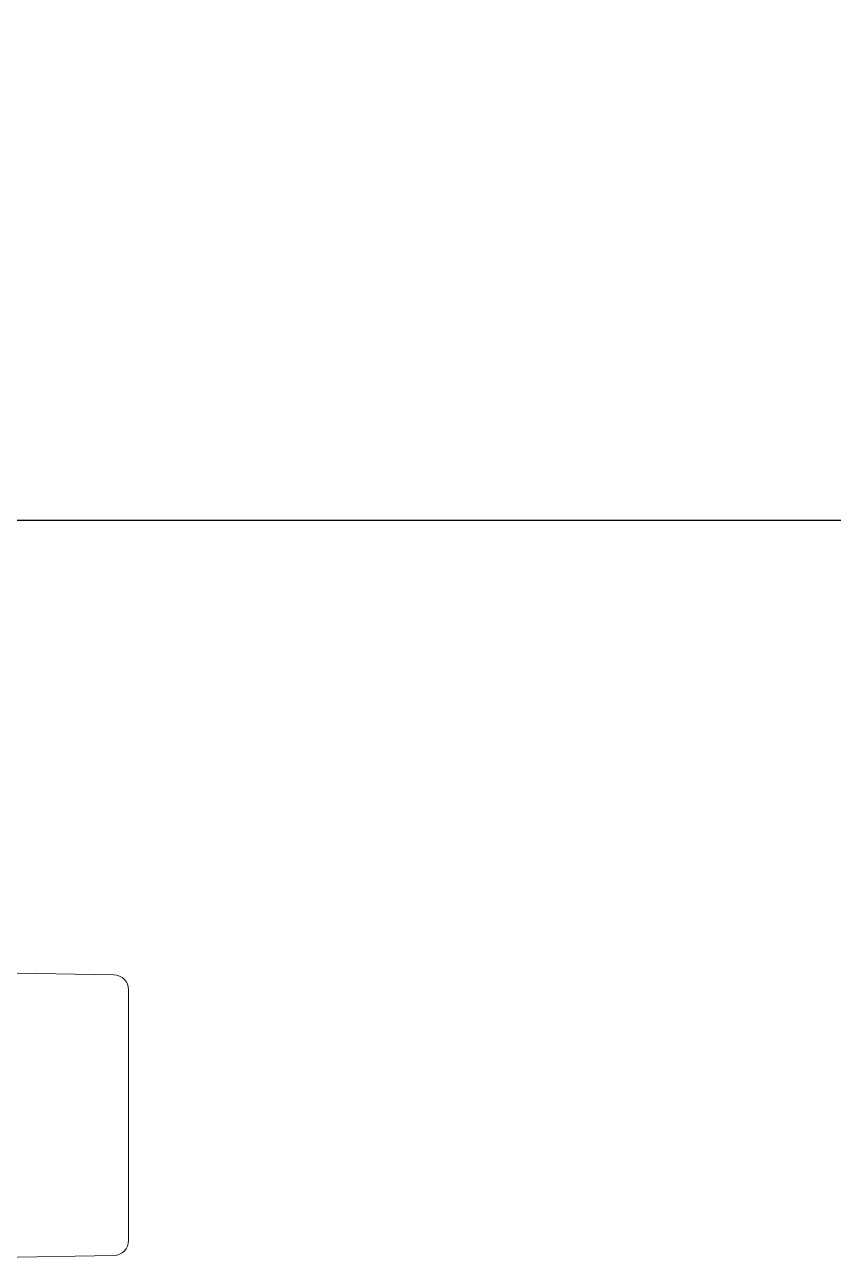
# Model space of a CAD drawing. Header units: inches. Extents: x -605 to 2991212, y -2872845 to 0.
# Drawn here: x 2772762.3 to 2772889.4, y -2487495.1 to -2487301.2 of the extents above; entities that cross this region are included whole.
import ezdxf

# ---------------------------------------------------------------- set-up
doc = ezdxf.new("R2010")
doc.units = ezdxf.units.IN
doc.header["$LTSCALE"] = 600
doc.header["$MEASUREMENT"] = 0
for name, color, linetype, lineweight in [('GB', 6, 'Continuous', 20), ('PV_STEEL LINE', 7, 'Continuous', 0), ('WALLS', 7, 'Continuous', 30)]:
    doc.layers.add(name, color=color, linetype=linetype, lineweight=lineweight)

# ---------------------------------------------------------------- blocks, each defined once
blk = doc.blocks.new('*U1330')
at = {"color": 7, "linetype": 'Continuous', "lineweight": 15}
for p, q in [((688711.58, -227720.86), (688737.28, -227721.31)), ((688739.58, -227723.66), (688739.58, -227763.07)), ((688737.28, -227765.41), (688711.58, -227765.86))]:
    blk.add_line(p, q, dxfattribs=at)
for centre, start, end in [((688737.23, -227723.66), 0, 89), ((688737.23, -227763.07), 271, 0)]:
    blk.add_arc(centre, 2.35, start, end, dxfattribs=at)
blk = doc.blocks.new('45B')
at = {"layer": 'WALLS', "color": 8, "linetype": 'ByBlock'}
blk.add_lwpolyline([(2176416.68, -2810214.87), (2177886.73, -2810214.87)], dxfattribs=at)
at = {"layer": 'PV_STEEL LINE', "color": 8, "linetype": 'ByBlock'}
blk.add_blockref('*U1330', (1487771.1, -2582564.98), dxfattribs=at)

msp = doc.modelspace()

# ---------------------------------------------------------------- linework, layer by layer
at = {"layer": 'GB', "color": 1}
msp.add_lwpolyline([(2767404.61, -2487149.1), (2773704.66, -2487149.1), (2773704.66, -2487379.1), (2767404.61, -2487379.1)], close=True, dxfattribs=at)

# ---------------------------------------------------------------- block references
msp.add_blockref('45B', (596267.93, 322835.77), dxfattribs=at)

doc.saveas('drawing.dxf')
